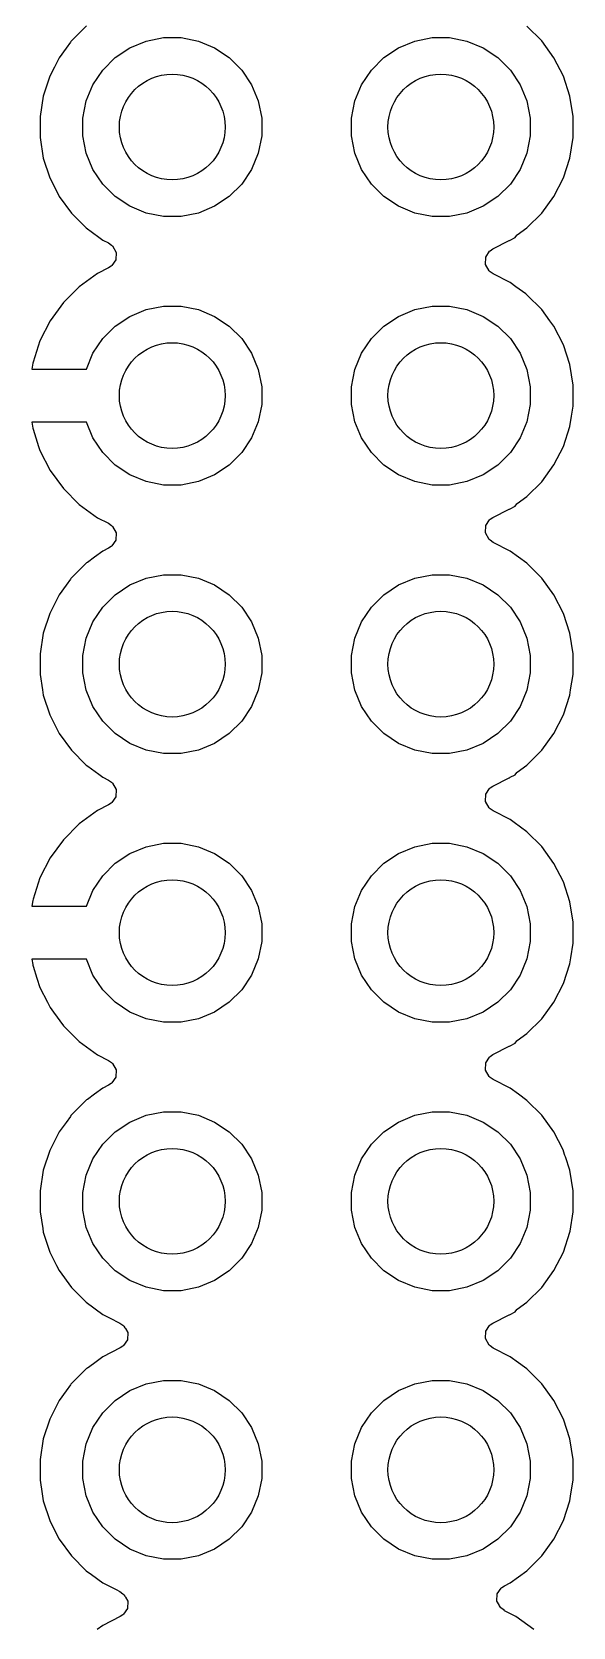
# Model space of a CAD drawing. Header units: inches. Extents: x 0.71 to 7.56, y -5.16 to -0.79.
# Drawn here: x 4.582 to 4.783, y -4.551 to -3.957 of the extents above; entities that cross this region are included whole.
import ezdxf

# ---------------------------------------------------------------- set-up
doc = ezdxf.new("R2010")
doc.units = ezdxf.units.IN
doc.header["$MEASUREMENT"] = 0
doc.layers.add('BLACK', color=250, linetype='CONTINUOUS')

msp = doc.modelspace()

# ---------------------------------------------------------------- linework, layer by layer
at = {"layer": 'BLACK', "linetype": 'CONTINUOUS'}
for p, q in [((4.60236, -3.95422), (4.59652, -3.96006)), ((4.7718, -3.95988), (4.76632, -3.9544)), ((4.59636, -3.96035), (4.59474, -3.96257)), ((4.59652, -3.96006), (4.59636, -3.96035)), ((4.61848, -3.96244), (4.62454, -3.95993)), ((4.62454, -3.95993), (4.63097, -3.95865)), ((4.63097, -3.95865), (4.63753, -3.95865)), ((4.63753, -3.95865), (4.64397, -3.95993)), ((4.64397, -3.95993), (4.65003, -3.96244)), ((4.71848, -3.96244), (4.72454, -3.95993)), ((4.72454, -3.95993), (4.73097, -3.95865)), ((4.73097, -3.95865), (4.73753, -3.95865)), ((4.73753, -3.95865), (4.74397, -3.95993)), ((4.74397, -3.95993), (4.75003, -3.96244)), ((4.77636, -3.96615), (4.7718, -3.95988)), ((4.59214, -3.96615), (4.59039, -3.9696)), ((4.59474, -3.96257), (4.59214, -3.96615)), ((4.60838, -3.97072), (4.61302, -3.96608)), ((4.61302, -3.96608), (4.61848, -3.96244)), ((4.65003, -3.96244), (4.65548, -3.96608)), ((4.65548, -3.96608), (4.66012, -3.97072)), ((4.70838, -3.97072), (4.71302, -3.96608)), ((4.71302, -3.96608), (4.71848, -3.96244)), ((4.75003, -3.96244), (4.75548, -3.96608)), ((4.75548, -3.96608), (4.76012, -3.97072)), ((4.77988, -3.97305), (4.77636, -3.96615)), ((4.58863, -3.97305), (4.58623, -3.98042)), ((4.59039, -3.9696), (4.58863, -3.97305)), ((4.60474, -3.97618), (4.60838, -3.97072)), ((4.66012, -3.97072), (4.66377, -3.97618)), ((4.70474, -3.97618), (4.70838, -3.97072)), ((4.76012, -3.97072), (4.76377, -3.97618)), ((4.78227, -3.98042), (4.77988, -3.97305)), ((4.60223, -3.98224), (4.60474, -3.97618)), ((4.66377, -3.97618), (4.66628, -3.98224)), ((4.70223, -3.98224), (4.70474, -3.97618)), ((4.76377, -3.97618), (4.76628, -3.98224)), ((4.58623, -3.98042), (4.58502, -3.98808)), ((4.58623, -3.98042), (4.58623, -3.98042)), ((4.58623, -3.98042), (4.58623, -3.98042)), ((4.60095, -3.98867), (4.60223, -3.98224)), ((4.66628, -3.98224), (4.66756, -3.98867)), ((4.70095, -3.98867), (4.70223, -3.98224)), ((4.76628, -3.98224), (4.76756, -3.98867)), ((4.78348, -3.98808), (4.78227, -3.98042)), ((4.58502, -3.98808), (4.58502, -3.99583)), ((4.60095, -3.99523), (4.60095, -3.98867)), ((4.66756, -3.98867), (4.66756, -3.99523)), ((4.70095, -3.99523), (4.70095, -3.98867)), ((4.76756, -3.98867), (4.76756, -3.99523)), ((4.78348, -3.99583), (4.78348, -3.98808)), ((4.58502, -3.99583), (4.58623, -4.00348)), ((4.60223, -4.00167), (4.60095, -3.99523)), ((4.66756, -3.99523), (4.66628, -4.00167)), ((4.70223, -4.00167), (4.70095, -3.99523)), ((4.76756, -3.99523), (4.76628, -4.00167)), ((4.78227, -4.00348), (4.78348, -3.99583)), ((4.60474, -4.00773), (4.60223, -4.00167)), ((4.66628, -4.00167), (4.66377, -4.00773)), ((4.70474, -4.00773), (4.70223, -4.00167)), ((4.76628, -4.00167), (4.76377, -4.00773)), ((4.58623, -4.00348), (4.58623, -4.00348)), ((4.58623, -4.00348), (4.58863, -4.01085)), ((4.60838, -4.01318), (4.60474, -4.00773)), ((4.66377, -4.00773), (4.66012, -4.01318)), ((4.70838, -4.01318), (4.70474, -4.00773)), ((4.76377, -4.00773), (4.76012, -4.01318)), ((4.77988, -4.01085), (4.78227, -4.00348)), ((4.58863, -4.01085), (4.59214, -4.01774)), ((4.61302, -4.01782), (4.60838, -4.01318)), ((4.66012, -4.01318), (4.65548, -4.01782)), ((4.71302, -4.01782), (4.70838, -4.01318)), ((4.76012, -4.01318), (4.75548, -4.01782)), ((4.77636, -4.01776), (4.77988, -4.01085)), ((4.59214, -4.01774), (4.59214, -4.01776)), ((4.59214, -4.01776), (4.59214, -4.01776)), ((4.59214, -4.01776), (4.59214, -4.01776)), ((4.59214, -4.01776), (4.59214, -4.01776)), ((4.59214, -4.01776), (4.5967, -4.02403)), ((4.61848, -4.02147), (4.61302, -4.01782)), ((4.65548, -4.01782), (4.65003, -4.02147)), ((4.71848, -4.02147), (4.71302, -4.01782)), ((4.75548, -4.01782), (4.75003, -4.02147)), ((4.7718, -4.02403), (4.77636, -4.01776)), ((4.5967, -4.02403), (4.60218, -4.02951)), ((4.62454, -4.02398), (4.61848, -4.02147)), ((4.63097, -4.02526), (4.62454, -4.02398)), ((4.63753, -4.02526), (4.63097, -4.02526)), ((4.64397, -4.02398), (4.63753, -4.02526)), ((4.65003, -4.02147), (4.64397, -4.02398)), ((4.72454, -4.02398), (4.71848, -4.02147)), ((4.73097, -4.02526), (4.72454, -4.02398)), ((4.73753, -4.02526), (4.73097, -4.02526)), ((4.74397, -4.02398), (4.73753, -4.02526)), ((4.75003, -4.02147), (4.74397, -4.02398)), ((4.76632, -4.02951), (4.7718, -4.02403)), ((4.60218, -4.02951), (4.60218, -4.02951)), ((4.60218, -4.02951), (4.60218, -4.02951)), ((4.60218, -4.02951), (4.60688, -4.03292)), ((4.60688, -4.03292), (4.60843, -4.03405)), ((4.76006, -4.03406), (4.76195, -4.0331)), ((4.76195, -4.0331), (4.76255, -4.03225)), ((4.76255, -4.03225), (4.76269, -4.03214)), ((4.76269, -4.03214), (4.76632, -4.02951)), ((4.60843, -4.03405), (4.60845, -4.03406)), ((4.60845, -4.03406), (4.61046, -4.03509)), ((4.61046, -4.03509), (4.6116, -4.03589)), ((4.6116, -4.03589), (4.61197, -4.03624)), ((4.61197, -4.03624), (4.61336, -4.03861)), ((4.61336, -4.03861), (4.61324, -4.04136)), ((4.75095, -4.04035), (4.75238, -4.03823)), ((4.75238, -4.03823), (4.75265, -4.03799)), ((4.75265, -4.03799), (4.75363, -4.03733)), ((4.75363, -4.03733), (4.75973, -4.03423)), ((4.75973, -4.03423), (4.75975, -4.03422)), ((4.75975, -4.03422), (4.76005, -4.03406)), ((4.76005, -4.03406), (4.76006, -4.03406)), ((4.61056, -4.04437), (4.6064, -4.0465)), ((4.61154, -4.04371), (4.61056, -4.04437)), ((4.61181, -4.04348), (4.61154, -4.04371)), ((4.61324, -4.04136), (4.61181, -4.04348)), ((4.75083, -4.04309), (4.75095, -4.04035)), ((4.75222, -4.04547), (4.75083, -4.04309)), ((4.6064, -4.0465), (4.59963, -4.05141)), ((4.75259, -4.04582), (4.75222, -4.04547)), ((4.75373, -4.04662), (4.75259, -4.04582)), ((4.76006, -4.04985), (4.75373, -4.04662)), ((4.76221, -4.05141), (4.76006, -4.04985)), ((4.76006, -4.04985), (4.76006, -4.04985)), ((4.76006, -4.04985), (4.76006, -4.04985)), ((4.59963, -4.05141), (4.59371, -4.05733)), ((4.59963, -4.05141), (4.59963, -4.05141)), ((4.59963, -4.05141), (4.59963, -4.05141)), ((4.59963, -4.05141), (4.59963, -4.05141)), ((4.76586, -4.05406), (4.76221, -4.05141)), ((4.76632, -4.0544), (4.76586, -4.05406)), ((4.7718, -4.05988), (4.76632, -4.0544)), ((4.59371, -4.05733), (4.58879, -4.0641)), ((4.59371, -4.05733), (4.59371, -4.05733)), ((4.61302, -4.06608), (4.61848, -4.06244)), ((4.61848, -4.06244), (4.62454, -4.05993)), ((4.62454, -4.05993), (4.63097, -4.05865)), ((4.63097, -4.05865), (4.63753, -4.05865)), ((4.63753, -4.05865), (4.64397, -4.05993)), ((4.64397, -4.05993), (4.65003, -4.06244)), ((4.65003, -4.06244), (4.65548, -4.06608)), ((4.71302, -4.06608), (4.71848, -4.06244)), ((4.71848, -4.06244), (4.72454, -4.05993)), ((4.72454, -4.05993), (4.73097, -4.05865)), ((4.73097, -4.05865), (4.73753, -4.05865)), ((4.73753, -4.05865), (4.74397, -4.05993)), ((4.74397, -4.05993), (4.75003, -4.06244)), ((4.75003, -4.06244), (4.75548, -4.06608)), ((4.77487, -4.0641), (4.7718, -4.05988)), ((4.7718, -4.05988), (4.7718, -4.05988)), ((4.58879, -4.0641), (4.585, -4.07155)), ((4.60838, -4.07072), (4.61302, -4.06608)), ((4.65548, -4.06608), (4.66012, -4.07072)), ((4.70838, -4.07072), (4.71302, -4.06608)), ((4.75548, -4.06608), (4.76012, -4.07072)), ((4.77636, -4.06615), (4.77487, -4.0641)), ((4.77487, -4.0641), (4.77487, -4.0641)), ((4.77487, -4.0641), (4.77487, -4.0641)), ((4.77988, -4.07305), (4.77636, -4.06615)), ((4.585, -4.07155), (4.58241, -4.07951)), ((4.60474, -4.07618), (4.60838, -4.07072)), ((4.66012, -4.07072), (4.66377, -4.07618)), ((4.70474, -4.07618), (4.70838, -4.07072)), ((4.76012, -4.07072), (4.76377, -4.07618)), ((4.78227, -4.08042), (4.77988, -4.07305)), ((4.58235, -4.07989), (4.582, -4.08211)), ((4.58241, -4.07951), (4.58235, -4.07989)), ((4.60228, -4.08211), (4.60474, -4.07618)), ((4.66377, -4.07618), (4.66628, -4.08224)), ((4.70223, -4.08224), (4.70474, -4.07618)), ((4.76377, -4.07618), (4.76628, -4.08224)), ((4.78348, -4.08808), (4.78227, -4.08042)), ((4.582, -4.08211), (4.60228, -4.08211)), ((4.66628, -4.08224), (4.66756, -4.08867)), ((4.70095, -4.08867), (4.70223, -4.08224)), ((4.76628, -4.08224), (4.76756, -4.08867)), ((4.66756, -4.08867), (4.66756, -4.09523)), ((4.70095, -4.09523), (4.70095, -4.08867)), ((4.76756, -4.08867), (4.76756, -4.09523)), ((4.78348, -4.09583), (4.78348, -4.08808)), ((4.66756, -4.09523), (4.66628, -4.10167)), ((4.70223, -4.10167), (4.70095, -4.09523)), ((4.76756, -4.09523), (4.76628, -4.10167)), ((4.78289, -4.09955), (4.78348, -4.09583)), ((4.60228, -4.1018), (4.582, -4.1018)), ((4.582, -4.1018), (4.58235, -4.10402)), ((4.58235, -4.10402), (4.58235, -4.10402)), ((4.58235, -4.10402), (4.58241, -4.1044)), ((4.60474, -4.10773), (4.60228, -4.1018)), ((4.66628, -4.10167), (4.66377, -4.10773)), ((4.70474, -4.10773), (4.70223, -4.10167)), ((4.76628, -4.10167), (4.76377, -4.10773)), ((4.77988, -4.11085), (4.78227, -4.10348)), ((4.78227, -4.10348), (4.78289, -4.09955)), ((4.58241, -4.1044), (4.58451, -4.11085)), ((4.60838, -4.11318), (4.60474, -4.10773)), ((4.66377, -4.10773), (4.66012, -4.11318)), ((4.70838, -4.11318), (4.70474, -4.10773)), ((4.76377, -4.10773), (4.76012, -4.11318)), ((4.58451, -4.11085), (4.585, -4.11235)), ((4.585, -4.11235), (4.58879, -4.11981)), ((4.61302, -4.11782), (4.60838, -4.11318)), ((4.66012, -4.11318), (4.65548, -4.11782)), ((4.71302, -4.11782), (4.70838, -4.11318)), ((4.76012, -4.11318), (4.75548, -4.11782)), ((4.77636, -4.11776), (4.77988, -4.11085)), ((4.58879, -4.11981), (4.59371, -4.12658)), ((4.61848, -4.12147), (4.61302, -4.11782)), ((4.62454, -4.12398), (4.61848, -4.12147)), ((4.65003, -4.12147), (4.64397, -4.12398)), ((4.65548, -4.11782), (4.65003, -4.12147)), ((4.71848, -4.12147), (4.71302, -4.11782)), ((4.72454, -4.12398), (4.71848, -4.12147)), ((4.75003, -4.12147), (4.74397, -4.12398)), ((4.75548, -4.11782), (4.75003, -4.12147)), ((4.7718, -4.12403), (4.77636, -4.11776)), ((4.59371, -4.12658), (4.59371, -4.12658)), ((4.59371, -4.12658), (4.59371, -4.12658)), ((4.59371, -4.12658), (4.59963, -4.13249)), ((4.63097, -4.12526), (4.62454, -4.12398)), ((4.63753, -4.12526), (4.63097, -4.12526)), ((4.64397, -4.12398), (4.63753, -4.12526)), ((4.73097, -4.12526), (4.72454, -4.12398)), ((4.73753, -4.12526), (4.73097, -4.12526)), ((4.74397, -4.12398), (4.73753, -4.12526)), ((4.76632, -4.12951), (4.7718, -4.12403)), ((4.59963, -4.13249), (4.59963, -4.13249)), ((4.59963, -4.13249), (4.59963, -4.13249)), ((4.59963, -4.13249), (4.59963, -4.13249)), ((4.59963, -4.13249), (4.6064, -4.13741)), ((4.75975, -4.13422), (4.76005, -4.13406)), ((4.76005, -4.13406), (4.76006, -4.13406)), ((4.76006, -4.13406), (4.76195, -4.1331)), ((4.76195, -4.1331), (4.76255, -4.13225)), ((4.76255, -4.13225), (4.76269, -4.13214)), ((4.76269, -4.13214), (4.76632, -4.12951)), ((4.6064, -4.13741), (4.61046, -4.13948)), ((4.61046, -4.13948), (4.6116, -4.14028)), ((4.75095, -4.14035), (4.75238, -4.13823)), ((4.75238, -4.13823), (4.75265, -4.13799)), ((4.75265, -4.13799), (4.75363, -4.13733)), ((4.75363, -4.13733), (4.75973, -4.13423)), ((4.75973, -4.13423), (4.75975, -4.13422)), ((4.6116, -4.14028), (4.61175, -4.14043)), ((4.61175, -4.14043), (4.61197, -4.14063)), ((4.61324, -4.14576), (4.61181, -4.14787)), ((4.61197, -4.14063), (4.61336, -4.14301)), ((4.61336, -4.14301), (4.61324, -4.14576)), ((4.75083, -4.14309), (4.75095, -4.14035)), ((4.75222, -4.14547), (4.75083, -4.14309)), ((4.75259, -4.14582), (4.75222, -4.14547)), ((4.75373, -4.14662), (4.75259, -4.14582)), ((4.60845, -4.14985), (4.60531, -4.15212)), ((4.61056, -4.14877), (4.60845, -4.14985)), ((4.61154, -4.14811), (4.61056, -4.14877)), ((4.61181, -4.14787), (4.61154, -4.14811)), ((4.76005, -4.14985), (4.75373, -4.14662)), ((4.76006, -4.14985), (4.76005, -4.14985)), ((4.76319, -4.15212), (4.76006, -4.14985)), ((4.76006, -4.14985), (4.76006, -4.14985)), ((4.60236, -4.15422), (4.59652, -4.16006)), ((4.60265, -4.15406), (4.60236, -4.15422)), ((4.60531, -4.15212), (4.60265, -4.15406)), ((4.76632, -4.1544), (4.76319, -4.15212)), ((4.7718, -4.15988), (4.76632, -4.1544)), ((4.59474, -4.16257), (4.59214, -4.16615)), ((4.59636, -4.16035), (4.59474, -4.16257)), ((4.59652, -4.16006), (4.59636, -4.16035)), ((4.61302, -4.16608), (4.61848, -4.16244)), ((4.61848, -4.16244), (4.62454, -4.15993)), ((4.62454, -4.15993), (4.63097, -4.15865)), ((4.63097, -4.15865), (4.63753, -4.15865)), ((4.63753, -4.15865), (4.64397, -4.15993)), ((4.64397, -4.15993), (4.65003, -4.16244)), ((4.65003, -4.16244), (4.65548, -4.16608)), ((4.71302, -4.16608), (4.71848, -4.16244)), ((4.71848, -4.16244), (4.72454, -4.15993)), ((4.72454, -4.15993), (4.73097, -4.15865)), ((4.73097, -4.15865), (4.73753, -4.15865)), ((4.73753, -4.15865), (4.74397, -4.15993)), ((4.74397, -4.15993), (4.75003, -4.16244)), ((4.75003, -4.16244), (4.75548, -4.16608)), ((4.77636, -4.16615), (4.7718, -4.15988)), ((4.59039, -4.1696), (4.58863, -4.17305)), ((4.59214, -4.16615), (4.59039, -4.1696)), ((4.60838, -4.17072), (4.61302, -4.16608)), ((4.65548, -4.16608), (4.66012, -4.17072)), ((4.70838, -4.17072), (4.71302, -4.16608)), ((4.75548, -4.16608), (4.76012, -4.17072)), ((4.77988, -4.17305), (4.77636, -4.16615)), ((4.58863, -4.17305), (4.58623, -4.18042)), ((4.60474, -4.17618), (4.60838, -4.17072)), ((4.66012, -4.17072), (4.66377, -4.17618)), ((4.70474, -4.17618), (4.70838, -4.17072)), ((4.76012, -4.17072), (4.76377, -4.17618)), ((4.78227, -4.18042), (4.77988, -4.17305)), ((4.58623, -4.18042), (4.58502, -4.18808)), ((4.58623, -4.18042), (4.58623, -4.18042)), ((4.58623, -4.18042), (4.58623, -4.18042)), ((4.60223, -4.18224), (4.60474, -4.17618)), ((4.66377, -4.17618), (4.66628, -4.18224)), ((4.70223, -4.18224), (4.70474, -4.17618)), ((4.76377, -4.17618), (4.76628, -4.18224)), ((4.78348, -4.18808), (4.78227, -4.18042)), ((4.60095, -4.18867), (4.60223, -4.18224)), ((4.66628, -4.18224), (4.66756, -4.18867)), ((4.70095, -4.18867), (4.70223, -4.18224)), ((4.76628, -4.18224), (4.76756, -4.18867)), ((4.58502, -4.18808), (4.58502, -4.19583)), ((4.60095, -4.19523), (4.60095, -4.18867)), ((4.66756, -4.18867), (4.66756, -4.19523)), ((4.70095, -4.19523), (4.70095, -4.18867)), ((4.76756, -4.18867), (4.76756, -4.19523)), ((4.78348, -4.19583), (4.78348, -4.18808)), ((4.58502, -4.19583), (4.58593, -4.20157)), ((4.60223, -4.20167), (4.60095, -4.19523)), ((4.66756, -4.19523), (4.66628, -4.20167)), ((4.70223, -4.20167), (4.70095, -4.19523)), ((4.76756, -4.19523), (4.76628, -4.20167)), ((4.78257, -4.20157), (4.78348, -4.19583)), ((4.58593, -4.20157), (4.58623, -4.20348)), ((4.58623, -4.20348), (4.58863, -4.21085)), ((4.60474, -4.20773), (4.60223, -4.20167)), ((4.66628, -4.20167), (4.66377, -4.20773)), ((4.70474, -4.20773), (4.70223, -4.20167)), ((4.76628, -4.20167), (4.76377, -4.20773)), ((4.77988, -4.21085), (4.78227, -4.20348)), ((4.78227, -4.20348), (4.78257, -4.20157)), ((4.58863, -4.21085), (4.59214, -4.21774)), ((4.60838, -4.21318), (4.60474, -4.20773)), ((4.66377, -4.20773), (4.66012, -4.21318)), ((4.70838, -4.21318), (4.70474, -4.20773)), ((4.76377, -4.20773), (4.76012, -4.21318)), ((4.77636, -4.21776), (4.77988, -4.21085)), ((4.61302, -4.21782), (4.60838, -4.21318)), ((4.66012, -4.21318), (4.65548, -4.21782)), ((4.71302, -4.21782), (4.70838, -4.21318)), ((4.76012, -4.21318), (4.75548, -4.21782)), ((4.59214, -4.21774), (4.59214, -4.21776)), ((4.59214, -4.21776), (4.59214, -4.21776)), ((4.59214, -4.21776), (4.59214, -4.21776)), ((4.59214, -4.21776), (4.59214, -4.21776)), ((4.59214, -4.21776), (4.5967, -4.22403)), ((4.61848, -4.22147), (4.61302, -4.21782)), ((4.62454, -4.22398), (4.61848, -4.22147)), ((4.65003, -4.22147), (4.64397, -4.22398)), ((4.65548, -4.21782), (4.65003, -4.22147)), ((4.71848, -4.22147), (4.71302, -4.21782)), ((4.72454, -4.22398), (4.71848, -4.22147)), ((4.75003, -4.22147), (4.74397, -4.22398)), ((4.75548, -4.21782), (4.75003, -4.22147)), ((4.7718, -4.22403), (4.77636, -4.21776)), ((4.5967, -4.22403), (4.60218, -4.22951)), ((4.63097, -4.22526), (4.62454, -4.22398)), ((4.63753, -4.22526), (4.63097, -4.22526)), ((4.64397, -4.22398), (4.63753, -4.22526)), ((4.73097, -4.22526), (4.72454, -4.22398)), ((4.73753, -4.22526), (4.73097, -4.22526)), ((4.74397, -4.22398), (4.73753, -4.22526)), ((4.76632, -4.22951), (4.7718, -4.22403)), ((4.60218, -4.22951), (4.60284, -4.22998)), ((4.60284, -4.22998), (4.60688, -4.23292)), ((4.60688, -4.23292), (4.60843, -4.23405)), ((4.60843, -4.23405), (4.60845, -4.23406)), ((4.60845, -4.23406), (4.61046, -4.23509)), ((4.75363, -4.23733), (4.75973, -4.23423)), ((4.75973, -4.23423), (4.75975, -4.23422)), ((4.75975, -4.23422), (4.76005, -4.23406)), ((4.76005, -4.23406), (4.76006, -4.23406)), ((4.76006, -4.23406), (4.76195, -4.2331)), ((4.76195, -4.2331), (4.76255, -4.23225)), ((4.76255, -4.23225), (4.76269, -4.23214)), ((4.76269, -4.23214), (4.76632, -4.22951)), ((4.61046, -4.23509), (4.6116, -4.23589)), ((4.6116, -4.23589), (4.61197, -4.23624)), ((4.61197, -4.23624), (4.61336, -4.23861)), ((4.61336, -4.23861), (4.61324, -4.24136)), ((4.75083, -4.24309), (4.75095, -4.24035)), ((4.75095, -4.24035), (4.75238, -4.23823)), ((4.75238, -4.23823), (4.75265, -4.23799)), ((4.75265, -4.23799), (4.75363, -4.23733)), ((4.6064, -4.2465), (4.59963, -4.25141)), ((4.61056, -4.24437), (4.6064, -4.2465)), ((4.61154, -4.24371), (4.61056, -4.24437)), ((4.61181, -4.24348), (4.61154, -4.24371)), ((4.61324, -4.24136), (4.61181, -4.24348)), ((4.75222, -4.24547), (4.75083, -4.24309)), ((4.75259, -4.24582), (4.75222, -4.24547)), ((4.75373, -4.24662), (4.75259, -4.24582)), ((4.76005, -4.24985), (4.75373, -4.24662)), ((4.59963, -4.25141), (4.59371, -4.25733)), ((4.59963, -4.25141), (4.59963, -4.25141)), ((4.59963, -4.25141), (4.59963, -4.25141)), ((4.59963, -4.25141), (4.59963, -4.25141)), ((4.76006, -4.24985), (4.76005, -4.24985)), ((4.76005, -4.24985), (4.76005, -4.24985)), ((4.76158, -4.25095), (4.76006, -4.24985)), ((4.76632, -4.2544), (4.76158, -4.25095)), ((4.76158, -4.25095), (4.76158, -4.25095)), ((4.76158, -4.25095), (4.76158, -4.25095)), ((4.59371, -4.25733), (4.58879, -4.2641)), ((4.59371, -4.25733), (4.59371, -4.25733)), ((4.62454, -4.25993), (4.63097, -4.25865)), ((4.63097, -4.25865), (4.63753, -4.25865)), ((4.63753, -4.25865), (4.64397, -4.25993)), ((4.72454, -4.25993), (4.73097, -4.25865)), ((4.73097, -4.25865), (4.73753, -4.25865)), ((4.73753, -4.25865), (4.74397, -4.25993)), ((4.7718, -4.25988), (4.76632, -4.2544)), ((4.58879, -4.2641), (4.585, -4.27155)), ((4.61302, -4.26608), (4.61848, -4.26244)), ((4.61848, -4.26244), (4.62454, -4.25993)), ((4.64397, -4.25993), (4.65003, -4.26244)), ((4.65003, -4.26244), (4.65548, -4.26608)), ((4.71302, -4.26608), (4.71848, -4.26244)), ((4.71848, -4.26244), (4.72454, -4.25993)), ((4.74397, -4.25993), (4.75003, -4.26244)), ((4.75003, -4.26244), (4.75548, -4.26608)), ((4.77487, -4.2641), (4.7718, -4.25988)), ((4.77636, -4.26615), (4.77487, -4.2641)), ((4.77487, -4.2641), (4.77487, -4.2641)), ((4.77487, -4.2641), (4.77487, -4.2641)), ((4.60838, -4.27072), (4.61302, -4.26608)), ((4.65548, -4.26608), (4.66012, -4.27072)), ((4.70838, -4.27072), (4.71302, -4.26608)), ((4.75548, -4.26608), (4.76012, -4.27072)), ((4.77988, -4.27305), (4.77636, -4.26615)), ((4.585, -4.27155), (4.58241, -4.27951)), ((4.60228, -4.28211), (4.60474, -4.27618)), ((4.60474, -4.27618), (4.60838, -4.27072)), ((4.66012, -4.27072), (4.66377, -4.27618)), ((4.66377, -4.27618), (4.66628, -4.28224)), ((4.70223, -4.28224), (4.70474, -4.27618)), ((4.70474, -4.27618), (4.70838, -4.27072)), ((4.76012, -4.27072), (4.76377, -4.27618)), ((4.76377, -4.27618), (4.76628, -4.28224)), ((4.78227, -4.28042), (4.77988, -4.27305)), ((4.58235, -4.27989), (4.582, -4.28211)), ((4.582, -4.28211), (4.60228, -4.28211)), ((4.58241, -4.27951), (4.58235, -4.27989)), ((4.66628, -4.28224), (4.66756, -4.28867)), ((4.70095, -4.28867), (4.70223, -4.28224)), ((4.76628, -4.28224), (4.76756, -4.28867)), ((4.78348, -4.28808), (4.78227, -4.28042)), ((4.78348, -4.29583), (4.78348, -4.28808)), ((4.66756, -4.28867), (4.66756, -4.29523)), ((4.70095, -4.29523), (4.70095, -4.28867)), ((4.76756, -4.28867), (4.76756, -4.29523)), ((4.66756, -4.29523), (4.66628, -4.30167)), ((4.70223, -4.30167), (4.70095, -4.29523)), ((4.76756, -4.29523), (4.76628, -4.30167)), ((4.78261, -4.30135), (4.78348, -4.29583)), ((4.60228, -4.3018), (4.582, -4.3018)), ((4.582, -4.3018), (4.58232, -4.3038)), ((4.58232, -4.3038), (4.58235, -4.30402)), ((4.58235, -4.30402), (4.58235, -4.30402)), ((4.58235, -4.30402), (4.58241, -4.3044)), ((4.58241, -4.3044), (4.58387, -4.3089)), ((4.60474, -4.30773), (4.60228, -4.3018)), ((4.66628, -4.30167), (4.66377, -4.30773)), ((4.70474, -4.30773), (4.70223, -4.30167)), ((4.76628, -4.30167), (4.76377, -4.30773)), ((4.77988, -4.31085), (4.78227, -4.30348)), ((4.78227, -4.30348), (4.78261, -4.30135)), ((4.58387, -4.3089), (4.585, -4.31236)), ((4.60838, -4.31318), (4.60474, -4.30773)), ((4.66377, -4.30773), (4.66012, -4.31318)), ((4.70838, -4.31318), (4.70474, -4.30773)), ((4.76377, -4.30773), (4.76012, -4.31318)), ((4.77636, -4.31776), (4.77988, -4.31085)), ((4.585, -4.31236), (4.58775, -4.31776)), ((4.58775, -4.31776), (4.58879, -4.31981)), ((4.61302, -4.31782), (4.60838, -4.31318)), ((4.61848, -4.32147), (4.61302, -4.31782)), ((4.65548, -4.31782), (4.65003, -4.32147)), ((4.66012, -4.31318), (4.65548, -4.31782)), ((4.71302, -4.31782), (4.70838, -4.31318)), ((4.71848, -4.32147), (4.71302, -4.31782)), ((4.75548, -4.31782), (4.75003, -4.32147)), ((4.76012, -4.31318), (4.75548, -4.31782)), ((4.7718, -4.32403), (4.77636, -4.31776)), ((4.58879, -4.31981), (4.59008, -4.32158)), ((4.59008, -4.32158), (4.59371, -4.32658)), ((4.62454, -4.32398), (4.61848, -4.32147)), ((4.63097, -4.32526), (4.62454, -4.32398)), ((4.64397, -4.32398), (4.63753, -4.32526)), ((4.65003, -4.32147), (4.64397, -4.32398)), ((4.72454, -4.32398), (4.71848, -4.32147)), ((4.73097, -4.32526), (4.72454, -4.32398)), ((4.74397, -4.32398), (4.73753, -4.32526)), ((4.75003, -4.32147), (4.74397, -4.32398)), ((4.76632, -4.32951), (4.7718, -4.32403)), ((4.59371, -4.32658), (4.59371, -4.32658)), ((4.59371, -4.32658), (4.59371, -4.32658)), ((4.59371, -4.32658), (4.59963, -4.33249)), ((4.63753, -4.32526), (4.63097, -4.32526)), ((4.73753, -4.32526), (4.73097, -4.32526)), ((4.76269, -4.33214), (4.76632, -4.32951)), ((4.59963, -4.33249), (4.59963, -4.33249)), ((4.59963, -4.33249), (4.59963, -4.33249)), ((4.59963, -4.33249), (4.59963, -4.33249)), ((4.59963, -4.33249), (4.6064, -4.33741)), ((4.75363, -4.33733), (4.75973, -4.33423)), ((4.75973, -4.33423), (4.75975, -4.33422)), ((4.75975, -4.33422), (4.76005, -4.33406)), ((4.76005, -4.33406), (4.76006, -4.33406)), ((4.76006, -4.33406), (4.76195, -4.3331)), ((4.76195, -4.3331), (4.76255, -4.33225)), ((4.76255, -4.33225), (4.76269, -4.33214)), ((4.6064, -4.33741), (4.61046, -4.33948)), ((4.61046, -4.33948), (4.6116, -4.34028)), ((4.6116, -4.34028), (4.61175, -4.34043)), ((4.61175, -4.34043), (4.61197, -4.34063)), ((4.61197, -4.34063), (4.61336, -4.34301)), ((4.75083, -4.34309), (4.75095, -4.34035)), ((4.75095, -4.34035), (4.75238, -4.33823)), ((4.75238, -4.33823), (4.75265, -4.33799)), ((4.75265, -4.33799), (4.75363, -4.33733)), ((4.61181, -4.34787), (4.61154, -4.34811)), ((4.61324, -4.34576), (4.61181, -4.34787)), ((4.61336, -4.34301), (4.61324, -4.34576)), ((4.75222, -4.34547), (4.75083, -4.34309)), ((4.75259, -4.34582), (4.75222, -4.34547)), ((4.75373, -4.34662), (4.75259, -4.34582)), ((4.76005, -4.34985), (4.75373, -4.34662)), ((4.60531, -4.35212), (4.60265, -4.35406)), ((4.60845, -4.34985), (4.60531, -4.35212)), ((4.61056, -4.34877), (4.60845, -4.34985)), ((4.61154, -4.34811), (4.61056, -4.34877)), ((4.76006, -4.34985), (4.76005, -4.34985)), ((4.76319, -4.35212), (4.76006, -4.34985)), ((4.76006, -4.34985), (4.76006, -4.34985)), ((4.76632, -4.3544), (4.76319, -4.35212)), ((4.60236, -4.35422), (4.59652, -4.36006)), ((4.60265, -4.35406), (4.60236, -4.35422)), ((4.62454, -4.35993), (4.63097, -4.35865)), ((4.63097, -4.35865), (4.63753, -4.35865)), ((4.63753, -4.35865), (4.64397, -4.35993)), ((4.72454, -4.35993), (4.73097, -4.35865)), ((4.73097, -4.35865), (4.73753, -4.35865)), ((4.73753, -4.35865), (4.74397, -4.35993)), ((4.7718, -4.35988), (4.76632, -4.3544)), ((4.59474, -4.36257), (4.59214, -4.36615)), ((4.59636, -4.36035), (4.59474, -4.36257)), ((4.59652, -4.36006), (4.59636, -4.36035)), ((4.61302, -4.36608), (4.61848, -4.36244)), ((4.61848, -4.36244), (4.62454, -4.35993)), ((4.64397, -4.35993), (4.65003, -4.36244)), ((4.65003, -4.36244), (4.65548, -4.36608)), ((4.71302, -4.36608), (4.71848, -4.36244)), ((4.71848, -4.36244), (4.72454, -4.35993)), ((4.74397, -4.35993), (4.75003, -4.36244)), ((4.75003, -4.36244), (4.75548, -4.36608)), ((4.77636, -4.36615), (4.7718, -4.35988)), ((4.59039, -4.3696), (4.58863, -4.37305)), ((4.59214, -4.36615), (4.59039, -4.3696)), ((4.60474, -4.37618), (4.60838, -4.37072)), ((4.60838, -4.37072), (4.61302, -4.36608)), ((4.65548, -4.36608), (4.66012, -4.37072)), ((4.66012, -4.37072), (4.66377, -4.37618)), ((4.70474, -4.37618), (4.70838, -4.37072)), ((4.70838, -4.37072), (4.71302, -4.36608)), ((4.75548, -4.36608), (4.76012, -4.37072)), ((4.76012, -4.37072), (4.76377, -4.37618)), ((4.77975, -4.3728), (4.77636, -4.36615)), ((4.58863, -4.37305), (4.58623, -4.38042)), ((4.60223, -4.38224), (4.60474, -4.37618)), ((4.66377, -4.37618), (4.66628, -4.38224)), ((4.70223, -4.38224), (4.70474, -4.37618)), ((4.76377, -4.37618), (4.76628, -4.38224)), ((4.77978, -4.37286), (4.77975, -4.3728)), ((4.77986, -4.37301), (4.77978, -4.37286)), ((4.77989, -4.37309), (4.77986, -4.37301)), ((4.77994, -4.37324), (4.77989, -4.37309)), ((4.78047, -4.37488), (4.77994, -4.37324)), ((4.78063, -4.37538), (4.78047, -4.37488)), ((4.78047, -4.37488), (4.78047, -4.37488)), ((4.78227, -4.38042), (4.78063, -4.37538)), ((4.78063, -4.37538), (4.78063, -4.37538)), ((4.78063, -4.37538), (4.78063, -4.37538)), ((4.58623, -4.38042), (4.58502, -4.38808)), ((4.58623, -4.38042), (4.58623, -4.38042)), ((4.58623, -4.38042), (4.58623, -4.38042)), ((4.60095, -4.38867), (4.60223, -4.38224)), ((4.66628, -4.38224), (4.66756, -4.38867)), ((4.70095, -4.38867), (4.70223, -4.38224)), ((4.76628, -4.38224), (4.76756, -4.38867)), ((4.78348, -4.38808), (4.78227, -4.38042)), ((4.58502, -4.38808), (4.58502, -4.39583)), ((4.60095, -4.39523), (4.60095, -4.38867)), ((4.66756, -4.38867), (4.66756, -4.39523)), ((4.70095, -4.39523), (4.70095, -4.38867)), ((4.76756, -4.38867), (4.76756, -4.39523)), ((4.78348, -4.39583), (4.78348, -4.38808)), ((4.60223, -4.40167), (4.60095, -4.39523)), ((4.66756, -4.39523), (4.66628, -4.40167)), ((4.70223, -4.40167), (4.70095, -4.39523)), ((4.76756, -4.39523), (4.76628, -4.40167)), ((4.58502, -4.39583), (4.58601, -4.40206)), ((4.78234, -4.40304), (4.78348, -4.39583)), ((4.58601, -4.40206), (4.58623, -4.40348)), ((4.58623, -4.40348), (4.58863, -4.41085)), ((4.60474, -4.40773), (4.60223, -4.40167)), ((4.66628, -4.40167), (4.66377, -4.40773)), ((4.70474, -4.40773), (4.70223, -4.40167)), ((4.76628, -4.40167), (4.76377, -4.40773)), ((4.77988, -4.41085), (4.78227, -4.40348)), ((4.78227, -4.40348), (4.78234, -4.40304)), ((4.58863, -4.41085), (4.59118, -4.41586)), ((4.60838, -4.41318), (4.60474, -4.40773)), ((4.61302, -4.41782), (4.60838, -4.41318)), ((4.66012, -4.41318), (4.65548, -4.41782)), ((4.66377, -4.40773), (4.66012, -4.41318)), ((4.70838, -4.41318), (4.70474, -4.40773)), ((4.71302, -4.41782), (4.70838, -4.41318)), ((4.76012, -4.41318), (4.75548, -4.41782)), ((4.76377, -4.40773), (4.76012, -4.41318)), ((4.77636, -4.41776), (4.77988, -4.41085)), ((4.59118, -4.41586), (4.59214, -4.41774)), ((4.59214, -4.41774), (4.59214, -4.41776)), ((4.59214, -4.41776), (4.59214, -4.41776)), ((4.59214, -4.41776), (4.59214, -4.41776)), ((4.59214, -4.41776), (4.59214, -4.41776)), ((4.59214, -4.41776), (4.5967, -4.42403)), ((4.61848, -4.42147), (4.61302, -4.41782)), ((4.65548, -4.41782), (4.65003, -4.42147)), ((4.71848, -4.42147), (4.71302, -4.41782)), ((4.75548, -4.41782), (4.75003, -4.42147)), ((4.7718, -4.42403), (4.77636, -4.41776)), ((4.5967, -4.42403), (4.60218, -4.42951)), ((4.62454, -4.42398), (4.61848, -4.42147)), ((4.63097, -4.42526), (4.62454, -4.42398)), ((4.64397, -4.42398), (4.63753, -4.42526)), ((4.65003, -4.42147), (4.64397, -4.42398)), ((4.72454, -4.42398), (4.71848, -4.42147)), ((4.73097, -4.42526), (4.72454, -4.42398)), ((4.74397, -4.42398), (4.73753, -4.42526)), ((4.75003, -4.42147), (4.74397, -4.42398)), ((4.76632, -4.42951), (4.7718, -4.42403)), ((4.60218, -4.42951), (4.60845, -4.43406)), ((4.63753, -4.42526), (4.63097, -4.42526)), ((4.73753, -4.42526), (4.73097, -4.42526)), ((4.76269, -4.43214), (4.76632, -4.42951)), ((4.60845, -4.43406), (4.61091, -4.43531)), ((4.61091, -4.43531), (4.61478, -4.43728)), ((4.75363, -4.43733), (4.75973, -4.43423)), ((4.75973, -4.43423), (4.75975, -4.43422)), ((4.75975, -4.43422), (4.76005, -4.43406)), ((4.76005, -4.43406), (4.76006, -4.43406)), ((4.76006, -4.43406), (4.76195, -4.4331)), ((4.76195, -4.4331), (4.76255, -4.43225)), ((4.76255, -4.43225), (4.76269, -4.43214)), ((4.61478, -4.43728), (4.61591, -4.43808)), ((4.61591, -4.43808), (4.61628, -4.43843)), ((4.61628, -4.43843), (4.61664, -4.43904)), ((4.61664, -4.43904), (4.61678, -4.43917)), ((4.61678, -4.43917), (4.61682, -4.43936)), ((4.61682, -4.43936), (4.61767, -4.44081)), ((4.61767, -4.44081), (4.61755, -4.44356)), ((4.75083, -4.44309), (4.75095, -4.44035)), ((4.75095, -4.44035), (4.75238, -4.43823)), ((4.75238, -4.43823), (4.75265, -4.43799)), ((4.75265, -4.43799), (4.75363, -4.43733)), ((4.61487, -4.44657), (4.60845, -4.44985)), ((4.61585, -4.44591), (4.61487, -4.44657)), ((4.61613, -4.44567), (4.61585, -4.44591)), ((4.61755, -4.44356), (4.61613, -4.44567)), ((4.75222, -4.44547), (4.75083, -4.44309)), ((4.75259, -4.44582), (4.75222, -4.44547)), ((4.75373, -4.44662), (4.75259, -4.44582)), ((4.76005, -4.44985), (4.75373, -4.44662)), ((4.60236, -4.45422), (4.59652, -4.46006)), ((4.60265, -4.45406), (4.60236, -4.45422)), ((4.60487, -4.45244), (4.60265, -4.45406)), ((4.60845, -4.44985), (4.60487, -4.45244)), ((4.76006, -4.44985), (4.76005, -4.44985)), ((4.76319, -4.45212), (4.76006, -4.44985)), ((4.76006, -4.44985), (4.76006, -4.44985)), ((4.76544, -4.45376), (4.76319, -4.45212)), ((4.76632, -4.4544), (4.76544, -4.45376)), ((4.7718, -4.45988), (4.76632, -4.4544)), ((4.59636, -4.46035), (4.59474, -4.46257)), ((4.59652, -4.46006), (4.59636, -4.46035)), ((4.61848, -4.46244), (4.62454, -4.45993)), ((4.62454, -4.45993), (4.63097, -4.45865)), ((4.63097, -4.45865), (4.63753, -4.45865)), ((4.63753, -4.45865), (4.64397, -4.45993)), ((4.64397, -4.45993), (4.65003, -4.46244)), ((4.71848, -4.46244), (4.72454, -4.45993)), ((4.72454, -4.45993), (4.73097, -4.45865)), ((4.73097, -4.45865), (4.73753, -4.45865)), ((4.73753, -4.45865), (4.74397, -4.45993)), ((4.74397, -4.45993), (4.75003, -4.46244)), ((4.77636, -4.46615), (4.7718, -4.45988)), ((4.59214, -4.46615), (4.59039, -4.4696)), ((4.59474, -4.46257), (4.59214, -4.46615)), ((4.60838, -4.47072), (4.61302, -4.46608)), ((4.61302, -4.46608), (4.61848, -4.46244)), ((4.65003, -4.46244), (4.65548, -4.46608)), ((4.65548, -4.46608), (4.66012, -4.47072)), ((4.70838, -4.47072), (4.71302, -4.46608)), ((4.71302, -4.46608), (4.71848, -4.46244)), ((4.75003, -4.46244), (4.75548, -4.46608)), ((4.75548, -4.46608), (4.76012, -4.47072)), ((4.77988, -4.47305), (4.77636, -4.46615)), ((4.59039, -4.4696), (4.58863, -4.47305)), ((4.60474, -4.47618), (4.60838, -4.47072)), ((4.66012, -4.47072), (4.66377, -4.47618)), ((4.70474, -4.47618), (4.70838, -4.47072)), ((4.76012, -4.47072), (4.76377, -4.47618)), ((4.58863, -4.47305), (4.58623, -4.48042)), ((4.60223, -4.48224), (4.60474, -4.47618)), ((4.66377, -4.47618), (4.66628, -4.48224)), ((4.70223, -4.48224), (4.70474, -4.47618)), ((4.76377, -4.47618), (4.76628, -4.48224)), ((4.78227, -4.48042), (4.77988, -4.47305)), ((4.58623, -4.48042), (4.58502, -4.48808)), ((4.58623, -4.48042), (4.58623, -4.48042)), ((4.58623, -4.48042), (4.58623, -4.48042)), ((4.60095, -4.48867), (4.60223, -4.48224)), ((4.66628, -4.48224), (4.66756, -4.48867)), ((4.70095, -4.48867), (4.70223, -4.48224)), ((4.76628, -4.48224), (4.76756, -4.48867)), ((4.78348, -4.48808), (4.78227, -4.48042)), ((4.58502, -4.48808), (4.58502, -4.49583)), ((4.60095, -4.49523), (4.60095, -4.48867)), ((4.66756, -4.48867), (4.66756, -4.49523)), ((4.70095, -4.49523), (4.70095, -4.48867)), ((4.76756, -4.48867), (4.76756, -4.49523)), ((4.78348, -4.49583), (4.78348, -4.48808)), ((4.58502, -4.49583), (4.58582, -4.5009)), ((4.60223, -4.50167), (4.60095, -4.49523)), ((4.66756, -4.49523), (4.66628, -4.50167)), ((4.70223, -4.50167), (4.70095, -4.49523)), ((4.76756, -4.49523), (4.76628, -4.50167)), ((4.78268, -4.5009), (4.78348, -4.49583)), ((4.58582, -4.5009), (4.58623, -4.50348)), ((4.60474, -4.50773), (4.60223, -4.50167)), ((4.66628, -4.50167), (4.66377, -4.50773)), ((4.70474, -4.50773), (4.70223, -4.50167)), ((4.76628, -4.50167), (4.76377, -4.50773)), ((4.78227, -4.50348), (4.78268, -4.5009)), ((4.58623, -4.50348), (4.58863, -4.51085)), ((4.60838, -4.51318), (4.60474, -4.50773)), ((4.66377, -4.50773), (4.66012, -4.51318)), ((4.70838, -4.51318), (4.70474, -4.50773)), ((4.76377, -4.50773), (4.76012, -4.51318)), ((4.77988, -4.51085), (4.78227, -4.50348)), ((4.58863, -4.51085), (4.59107, -4.51564)), ((4.61302, -4.51782), (4.60838, -4.51318)), ((4.66012, -4.51318), (4.65548, -4.51782)), ((4.71302, -4.51782), (4.70838, -4.51318)), ((4.76012, -4.51318), (4.75548, -4.51782)), ((4.77636, -4.51776), (4.77988, -4.51085)), ((4.59107, -4.51564), (4.59214, -4.51774)), ((4.59214, -4.51774), (4.59214, -4.51776)), ((4.59214, -4.51776), (4.59214, -4.51776)), ((4.59214, -4.51776), (4.59214, -4.51776)), ((4.59214, -4.51776), (4.59214, -4.51776)), ((4.59214, -4.51776), (4.5967, -4.52403)), ((4.61848, -4.52147), (4.61302, -4.51782)), ((4.65548, -4.51782), (4.65003, -4.52147)), ((4.71848, -4.52147), (4.71302, -4.51782)), ((4.75548, -4.51782), (4.75003, -4.52147)), ((4.7718, -4.52403), (4.77636, -4.51776)), ((4.5967, -4.52403), (4.60218, -4.52951)), ((4.62454, -4.52398), (4.61848, -4.52147)), ((4.63097, -4.52526), (4.62454, -4.52398)), ((4.63753, -4.52526), (4.63097, -4.52526)), ((4.64397, -4.52398), (4.63753, -4.52526)), ((4.65003, -4.52147), (4.64397, -4.52398)), ((4.72454, -4.52398), (4.71848, -4.52147)), ((4.73097, -4.52526), (4.72454, -4.52398)), ((4.73753, -4.52526), (4.73097, -4.52526)), ((4.74397, -4.52398), (4.73753, -4.52526)), ((4.75003, -4.52147), (4.74397, -4.52398)), ((4.76632, -4.52951), (4.7718, -4.52403)), ((4.60218, -4.52951), (4.60413, -4.53092)), ((4.60413, -4.53092), (4.60845, -4.53406)), ((4.76006, -4.53406), (4.76632, -4.52951)), ((4.60845, -4.53406), (4.60845, -4.53406)), ((4.60845, -4.53406), (4.60845, -4.53406)), ((4.60845, -4.53406), (4.61331, -4.53654)), ((4.61331, -4.53654), (4.61478, -4.53728)), ((4.61478, -4.53728), (4.61478, -4.53728)), ((4.61478, -4.53728), (4.61591, -4.53808)), ((4.75527, -4.53815), (4.75669, -4.53603)), ((4.75669, -4.53603), (4.75697, -4.53579)), ((4.75697, -4.53579), (4.75795, -4.53513)), ((4.75795, -4.53513), (4.76006, -4.53406)), ((4.61591, -4.53808), (4.61628, -4.53843)), ((4.61755, -4.54356), (4.61613, -4.54567)), ((4.61628, -4.53843), (4.61664, -4.53904)), ((4.61664, -4.53904), (4.61678, -4.53917)), ((4.61678, -4.53917), (4.61682, -4.53936)), ((4.61682, -4.53936), (4.61767, -4.54081)), ((4.61767, -4.54081), (4.61755, -4.54356)), ((4.75515, -4.5409), (4.75527, -4.53815)), ((4.75595, -4.54227), (4.75515, -4.5409)), ((4.75599, -4.54244), (4.75595, -4.54227)), ((4.75614, -4.54259), (4.75599, -4.54244)), ((4.75654, -4.54327), (4.75614, -4.54259)), ((4.75691, -4.54362), (4.75654, -4.54327)), ((4.75789, -4.54432), (4.75691, -4.54362)), ((4.60845, -4.54985), (4.60629, -4.55141)), ((4.61487, -4.54657), (4.60845, -4.54985)), ((4.60845, -4.54985), (4.60845, -4.54985)), ((4.61585, -4.54591), (4.61487, -4.54657)), ((4.61613, -4.54567), (4.61585, -4.54591)), ((4.75795, -4.54438), (4.75789, -4.54432)), ((4.758, -4.5444), (4.75795, -4.54438)), ((4.76211, -4.5465), (4.758, -4.5444)), ((4.76888, -4.55141), (4.76211, -4.5465)), ((4.76211, -4.5465), (4.76211, -4.5465))]:
    msp.add_line(p, q, dxfattribs=at)
at = {"layer": 'BLACK'}
for centre in [(4.63425, -3.99195), (4.73425, -3.99195), (4.63425, -4.09195), (4.73425, -4.09195), (4.63425, -4.19195), (4.73425, -4.19195), (4.63425, -4.29195), (4.73425, -4.29195), (4.63425, -4.39195), (4.73425, -4.39195), (4.63425, -4.49195), (4.73425, -4.49195)]:
    msp.add_circle(centre, 0.01969, dxfattribs=at)
at = {"layer": 'WHITE'}
for centre in [(4.63425, -3.99195), (4.73425, -3.99195), (4.63425, -4.09195), (4.73425, -4.09195), (4.63425, -4.19195), (4.73425, -4.19195), (4.63425, -4.29195), (4.73425, -4.29195), (4.63425, -4.39195), (4.73425, -4.39195), (4.63425, -4.49195), (4.73425, -4.49195)]:
    msp.add_circle(centre, 0.01969, dxfattribs=at)

doc.saveas('drawing.dxf')
